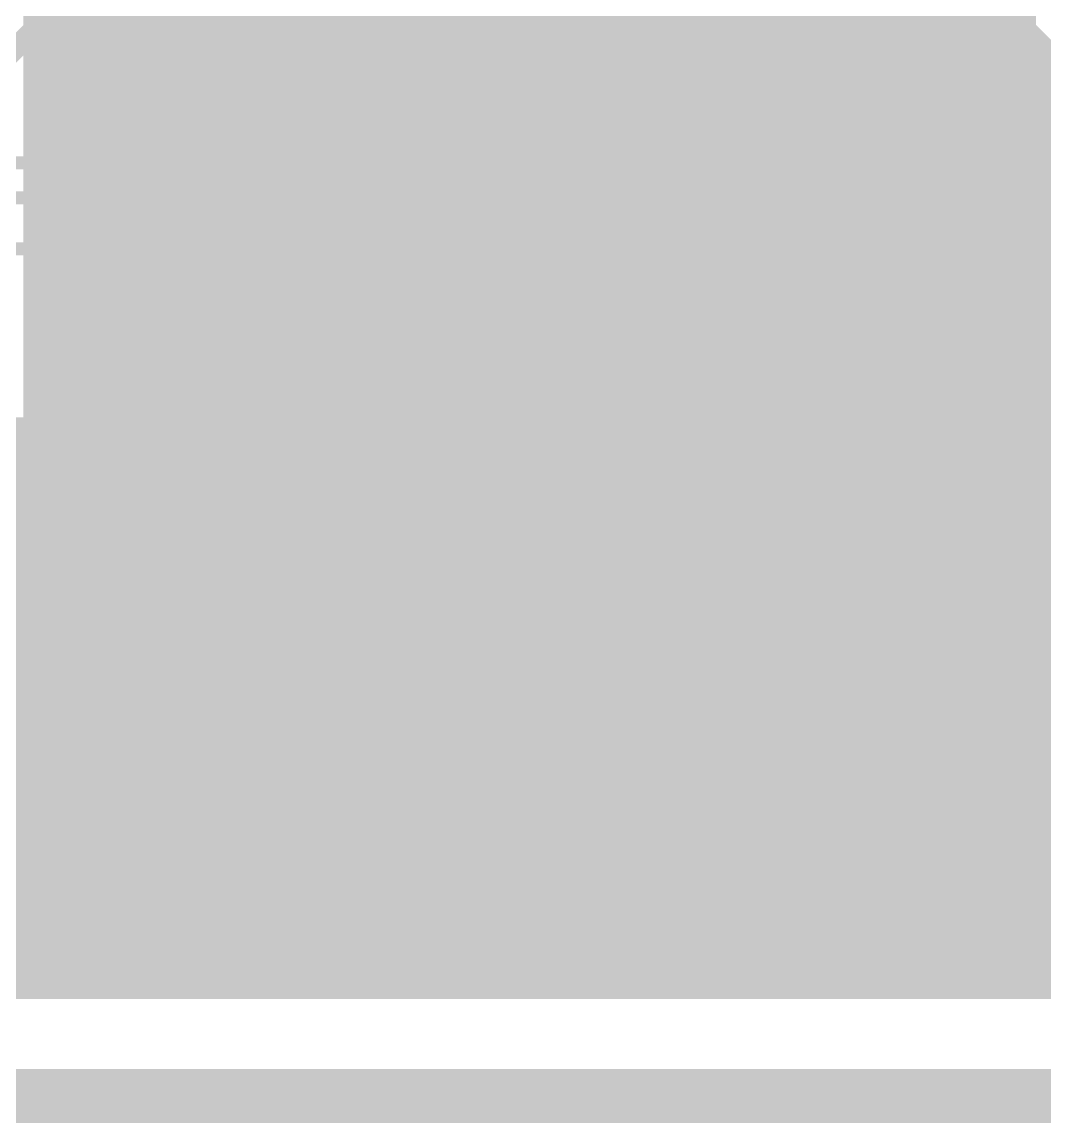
# Model space of a CAD drawing. Extents: x -5 to 112, y -62 to 71.
# Drawn here: x 20.68 to 32.74, y -5.4 to 7.58 of the extents above; entities that cross this region are included whole.
import ezdxf

# ---------------------------------------------------------------- set-up
doc = ezdxf.new("R2010")
doc.units = 0
doc.header["$MEASUREMENT"] = 0
doc.layers.get('0').update_dxf_attribs({"linetype": 'CONTINUOUS'})
for name, color, linetype in [('25-336-0_BOT', 7, 'CONTINUOUS'), ('25-336-0_DRD', 7, 'CONTINUOUS'), ('25-336-0_DRL', 2, 'CONTINUOUS'), ('25-336-0_IN1', 4, 'CONTINUOUS'), ('25-336-0_IN2', 3, 'CONTINUOUS'), ('25-336-0_SMB', 5, 'CONTINUOUS'), ('25-336-0_SMT', 10, 'CONTINUOUS'), ('25-336-0_SST', 9, 'CONTINUOUS'), ('25-336-0_TOP', 12, 'CONTINUOUS'), ('THRUHOLE_TAP', 8, 'CONTINUOUS')]:
    doc.layers.add(name, color=color, linetype=linetype)

# ---------------------------------------------------------------- blocks, each defined once
blk = doc.blocks.new('ROUND_14')
at = {"const_width": 1.016}
blk.add_lwpolyline([(-0.508, 0, 1), (0.508, 0, 1)], format="xyb", close=True, dxfattribs=at)
blk = doc.blocks.new('ROUND_75')
at = {"const_width": 0.54991}
blk.add_lwpolyline([(-0.274954, 0, 1), (0.274954, 0, 1)], format="xyb", close=True, dxfattribs=at)

msp = doc.modelspace()

# ---------------------------------------------------------------- linework, layer by layer
at = {"layer": '25-336-0_BOT', "const_width": 0.254}
for points in [[(50.419, 21.209), (41.656, 21.209), (41.656, 8.89), (40.005, 7.239), (20.828, 7.239), (20.828, -3.81)], [(50.419, 7.1628), (20.828, 7.1628)], [(21.0566, 7.239), (21.0566, -3.81)], [(21.2852, 7.239), (21.2852, -3.81)], [(21.5138, 7.239), (21.5138, -3.81)], [(21.7424, 7.239), (21.7424, -3.81)], [(21.971, 7.239), (21.971, -3.81)], [(22.1996, 7.239), (22.1996, -3.81)], [(22.4282, 7.239), (22.4282, -3.81)], [(22.6568, 7.239), (22.6568, -3.81)], [(22.8854, 7.239), (22.8854, 6.22808)], [(23.114, 7.239), (23.114, 6.59892)], [(23.3426, 7.239), (23.3426, 6.8072)], [(23.5712, 7.239), (23.5712, 6.93928)], [(23.7998, 7.239), (23.7998, 7.02056)], [(24.0284, 7.239), (24.0284, 7.05612)], [(24.257, 7.239), (24.257, 7.05358)], [(24.4856, 7.239), (24.4856, 7.01294)], [(24.7142, 7.239), (24.7142, 6.92658)], [(24.9428, 7.239), (24.9428, 6.78688)], [(25.1714, 7.239), (25.1714, 6.56844)], [(25.4, 7.239), (25.4, 6.16204)], [(25.6286, 7.239), (25.6286, -3.81)], [(25.8572, 7.239), (25.8572, -3.81)], [(26.0858, 7.239), (26.0858, -3.81)], [(26.3144, 7.239), (26.3144, -3.81)], [(26.543, 7.239), (26.543, -3.81)], [(26.7716, 7.239), (26.7716, -3.81)], [(27.0002, 7.239), (27.0002, -3.81)], [(27.2288, 7.239), (27.2288, -3.81)], [(27.4574, 7.239), (27.4574, -3.81)], [(27.686, 7.239), (27.686, -3.81)], [(27.9146, 7.239), (27.9146, 6.08076)], [(28.1432, 7.239), (28.1432, 6.53542)], [(28.3718, 7.239), (28.3718, 6.7691)], [(28.6004, 7.239), (28.6004, 6.91388)], [(28.829, 7.239), (28.829, 7.00532)], [(29.0576, 7.239), (29.0576, 7.05104)], [(29.2862, 7.239), (29.2862, 7.05866)], [(29.5148, 7.239), (29.5148, 7.02564)], [(29.7434, 7.239), (29.7434, 6.94944)], [(29.972, 7.239), (29.972, 6.82498)], [(30.2006, 7.239), (30.2006, 6.62686)], [(30.4292, 7.239), (30.4292, 6.2865)], [(30.6578, 7.239), (30.6578, -3.81)], [(30.8864, 7.239), (30.8864, -3.81)], [(31.115, 7.239), (31.115, -3.81)], [(31.3436, 7.239), (31.3436, -3.81)], [(31.5722, 7.239), (31.5722, -3.81)], [(31.8008, 7.239), (31.8008, -3.81)], [(32.0294, 7.239), (32.0294, -3.81)], [(32.258, 7.239), (32.258, -3.81)], [(32.4866, 7.239), (32.4866, -3.81)], [(32.7152, 7.239), (32.7152, -3.81)], [(23.5585, 6.9342), (20.828, 6.9342)], [(28.6385, 6.9342), (24.7015, 6.9342)], [(50.419, 6.9342), (29.7815, 6.9342)], [(23.21814, 6.7056), (20.828, 6.7056)], [(28.29814, 6.7056), (25.04186, 6.7056)], [(50.419, 6.7056), (30.12186, 6.7056)], [(23.02002, 6.477), (20.828, 6.477)], [(28.10002, 6.477), (25.23998, 6.477)], [(50.419, 6.477), (30.31998, 6.477)], [(22.89302, 6.2484), (20.828, 6.2484)], [(27.97302, 6.2484), (25.36444, 6.2484)], [(50.419, 6.2484), (30.44444, 6.2484)], [(22.81936, 6.0198), (20.828, 6.0198)], [(27.89936, 6.0198), (25.44064, 6.0198)], [(50.419, 6.0198), (30.52064, 6.0198)], [(22.78634, 5.7912), (20.828, 5.7912)], [(27.86634, 5.7912), (25.47366, 5.7912)], [(50.419, 5.7912), (30.55366, 5.7912)], [(22.79142, 5.5626), (20.828, 5.5626)], [(27.87142, 5.5626), (25.46604, 5.5626)], [(50.419, 5.5626), (30.54604, 5.5626)], [(22.83968, 5.334), (20.828, 5.334)], [(27.91968, 5.334), (25.42032, 5.334)], [(27.9146, 5.34924), (27.9146, -3.81)], [(50.419, 5.334), (30.50032, 5.334)], [(22.8854, 5.20192), (22.8854, -3.81)], [(25.4, 5.26796), (25.4, -3.81)], [(22.92858, 5.1054), (20.828, 5.1054)], [(28.00858, 5.1054), (25.32888, 5.1054)], [(50.419, 5.1054), (30.40888, 5.1054)], [(30.4292, 5.1435), (30.4292, -3.81)], [(23.0759, 4.8768), (20.828, 4.8768)], [(23.114, 4.83108), (23.114, -3.81)], [(25.1714, 4.86156), (25.1714, -3.81)], [(28.1559, 4.8768), (25.1841, 4.8768)], [(28.1432, 4.89458), (28.1432, -3.81)], [(50.419, 4.8768), (30.2641, 4.8768)], [(30.2006, 4.80314), (30.2006, -3.81)], [(23.30958, 4.6482), (20.828, 4.6482)], [(23.3426, 4.6228), (23.3426, -3.81)], [(24.9428, 4.64058), (24.9428, -3.81)], [(28.38958, 4.6482), (24.95042, 4.6482)], [(28.3718, 4.6609), (28.3718, -3.81)], [(29.972, 4.60502), (29.972, -3.81)], [(38.6842, 4.6482), (30.03042, 4.6482)], [(23.76424, 4.4196), (20.828, 4.4196)], [(23.5712, 4.49072), (23.5712, -3.81)], [(24.4856, 4.41706), (24.4856, -3.81)], [(28.84424, 4.4196), (24.49576, 4.4196)], [(24.7142, 4.50088), (24.7142, -3.81)], [(28.6004, 4.51358), (28.6004, -3.81)], [(28.829, 4.42468), (28.829, -3.81)], [(38.08222, 4.4196), (29.57576, 4.4196)], [(29.7434, 4.47802), (29.7434, -3.81)], [(23.7998, 4.40944), (23.7998, -3.81)], [(24.0284, 4.37134), (24.0284, -3.81)], [(24.257, 4.37388), (24.257, -3.81)], [(29.0576, 4.37642), (29.0576, -3.81)], [(29.2862, 4.37134), (29.2862, -3.81)], [(29.5148, 4.40436), (29.5148, -3.81)], [(37.71138, 4.191), (20.828, 4.191)], [(37.43706, 3.9624), (20.828, 3.9624)], [(37.21862, 3.7338), (20.828, 3.7338)], [(37.0459, 3.5052), (20.828, 3.5052)], [(36.90366, 3.2766), (20.828, 3.2766)], [(36.78936, 3.048), (20.828, 3.048)], [(36.70046, 2.8194), (20.828, 2.8194)], [(36.63442, 2.5908), (20.828, 2.5908)], [(36.58616, 2.3622), (20.828, 2.3622)], [(36.55822, 2.1336), (20.828, 2.1336)], [(36.5506, 1.905), (20.828, 1.905)], [(36.55822, 1.6764), (20.828, 1.6764)], [(36.58616, 1.4478), (20.828, 1.4478)], [(36.63442, 1.2192), (20.828, 1.2192)], [(36.70046, 0.9906), (20.828, 0.9906)], [(36.78936, 0.762), (20.828, 0.762)], [(36.90366, 0.5334), (20.828, 0.5334)], [(37.0459, 0.3048), (20.828, 0.3048)], [(37.21862, 0.0762), (20.828, 0.0762)], [(37.43706, -0.1524), (20.828, -0.1524)], [(37.71138, -0.381), (20.828, -0.381)], [(38.08222, -0.6096), (20.828, -0.6096)], [(38.6842, -0.8382), (20.828, -0.8382)], [(46.5201, -1.0668), (20.828, -1.0668)], [(50.419, -1.2954), (20.828, -1.2954)], [(50.419, -1.524), (20.828, -1.524)], [(50.419, -1.7526), (20.828, -1.7526)], [(50.419, -1.9812), (20.828, -1.9812)], [(50.419, -2.2098), (20.828, -2.2098)], [(50.419, -2.4384), (20.828, -2.4384)], [(50.419, -2.667), (20.828, -2.667)], [(50.419, -2.8956), (20.828, -2.8956)], [(50.419, -3.1242), (20.828, -3.1242)], [(50.419, -3.3528), (20.828, -3.3528)], [(50.419, -3.5814), (20.828, -3.5814)], [(50.419, -3.81), (20.828, -3.81)]]:
    msp.add_lwpolyline(points, dxfattribs=at)
for points in [[(24.13, 7.0612, 0.4142136), (22.7838, 5.715)], [(25.4762, 5.715, 0.4142136), (24.13, 7.0612)], [(29.21, 7.0612, 0.4142136), (27.8638, 5.715)], [(30.5562, 5.715, 0.4142136), (29.21, 7.0612)], [(22.7838, 5.715, 0.4142136), (24.13, 4.3688)], [(24.13, 4.3688, 0.4142136), (25.4762, 5.715)], [(27.8638, 5.715, 0.4142136), (29.21, 4.3688)], [(29.21, 4.3688, 0.4142136), (30.5562, 5.715)]]:
    msp.add_lwpolyline(points, format="xyb", dxfattribs=at)
at = {"layer": '25-336-0_DRD'}
for points, const_width in [([(-5.08, 7.62), (-5.08, 71.12), (111.76, 71.12), (111.76, -5.08), (-5.08, -5.08), (-5.08, 7.62)], 0.635), ([(22.86, 9.525), (20.32, 6.985)], 0.254), ([(22.86, 6.985), (20.32, 9.525)], 0.254), ([(24.13, 9.525), (21.59, 6.985)], 0.254), ([(24.13, 6.985), (21.59, 9.525)], 0.254), ([(25.4, 9.525), (22.86, 6.985)], 0.254), ([(25.4, 6.985), (22.86, 9.525)], 0.254), ([(26.67, 9.525), (24.13, 6.985)], 0.254), ([(26.67, 6.985), (24.13, 9.525)], 0.254), ([(27.94, 9.525), (25.4, 6.985)], 0.254), ([(27.94, 6.985), (25.4, 9.525)], 0.254), ([(29.21, 9.525), (26.67, 6.985)], 0.254), ([(29.21, 6.985), (26.67, 9.525)], 0.254), ([(30.48, 9.525), (27.94, 6.985)], 0.254), ([(30.48, 6.985), (27.94, 9.525)], 0.254), ([(31.75, 9.525), (29.21, 6.985)], 0.254), ([(31.75, 6.985), (29.21, 9.525)], 0.254), ([(33.02, 9.525), (30.48, 6.985)], 0.254), ([(33.02, 6.985), (30.48, 9.525)], 0.254), ([(23.495, 6.35), (23.495, 5.08)], 0.254), ([(24.765, 6.35), (23.495, 6.35)], 0.254), ([(24.13, 6.35), (24.13, 5.08)], 0.254), ([(24.765, 5.08), (24.765, 6.35)], 0.254), ([(26.035, 6.35), (26.035, 5.08)], 0.254), ([(27.305, 6.35), (26.035, 6.35)], 0.254), ([(26.67, 6.35), (26.67, 5.08)], 0.254), ([(27.305, 5.08), (27.305, 6.35)], 0.254), ([(28.575, 6.35), (28.575, 5.08)], 0.254), ([(29.845, 6.35), (28.575, 6.35)], 0.254), ([(29.21, 6.35), (29.21, 5.08)], 0.254), ([(29.845, 5.08), (29.845, 6.35)], 0.254), ([(24.765, 5.715), (23.495, 5.715)], 0.254), ([(27.305, 5.715), (26.035, 5.715)], 0.254), ([(29.845, 5.715), (28.575, 5.715)], 0.254), ([(23.495, 5.08), (24.765, 5.08)], 0.254), ([(26.035, 5.08), (27.305, 5.08)], 0.254), ([(28.575, 5.08), (29.845, 5.08)], 0.254)]:
    msp.add_lwpolyline(points, dxfattribs=dict(at, const_width=const_width))
at = {"layer": '25-336-0_DRL', "const_width": 0.635}
msp.add_lwpolyline([(-5.08, 7.62), (-5.08, 71.12), (111.76, 71.12), (111.76, -5.08), (-5.08, -5.08), (-5.08, 7.62)], dxfattribs=at)
at = {"layer": '25-336-0_IN1', "const_width": 0.254}
for points in [[(20.828, 10.414), (20.828, 3.556)], [(32.512, 10.414), (32.512, 3.175), (20.828, 3.175)], [(21.0566, 10.414), (21.0566, 3.175)], [(21.2852, 10.414), (21.2852, 3.175)], [(21.5138, 10.414), (21.5138, 3.175)], [(21.7424, 10.414), (21.7424, 3.175)], [(21.971, 10.414), (21.971, 3.175)], [(22.1996, 10.414), (22.1996, 3.175)], [(22.4282, 10.414), (22.4282, 3.175)], [(22.6568, 10.414), (22.6568, 3.175)], [(22.8854, 10.414), (22.8854, 3.175)], [(23.114, 10.414), (23.114, 3.175)], [(23.3426, 10.414), (23.3426, 3.175)], [(23.5712, 10.414), (23.5712, 3.175)], [(23.7998, 10.414), (23.7998, 3.175)], [(24.0284, 10.414), (24.0284, 3.175)], [(24.257, 10.414), (24.257, 3.175)], [(24.4856, 10.414), (24.4856, 3.175)], [(24.7142, 10.414), (24.7142, 3.175)], [(24.9428, 10.414), (24.9428, 3.175)], [(25.1714, 10.414), (25.1714, 3.175)], [(25.4, 10.414), (25.4, 6.16204)], [(25.6286, 10.414), (25.6286, 6.56844)], [(25.8572, 10.414), (25.8572, 6.78688)], [(26.0858, 10.414), (26.0858, 6.92658)], [(26.3144, 10.414), (26.3144, 7.01294)], [(26.543, 10.414), (26.543, 7.05358)], [(26.7716, 10.414), (26.7716, 7.05612)], [(27.0002, 10.414), (27.0002, 7.02056)], [(27.2288, 10.414), (27.2288, 6.93928)], [(27.4574, 10.414), (27.4574, 6.8072)], [(27.686, 10.414), (27.686, 6.59892)], [(27.9146, 10.414), (27.9146, 6.22808)], [(28.1432, 10.414), (28.1432, 3.175)], [(28.3718, 10.414), (28.3718, 3.175)], [(28.6004, 10.414), (28.6004, 3.175)], [(28.829, 10.414), (28.829, 3.175)], [(29.0576, 10.414), (29.0576, 3.175)], [(29.2862, 10.414), (29.2862, 3.175)], [(29.5148, 10.414), (29.5148, 3.175)], [(29.7434, 10.414), (29.7434, 3.175)], [(29.972, 10.414), (29.972, 3.175)], [(30.2006, 10.414), (30.2006, 3.175)], [(30.4292, 10.414), (30.4292, 3.175)], [(30.6578, 10.414), (30.6578, 3.175)], [(30.8864, 10.414), (30.8864, 3.175)], [(31.115, 10.414), (31.115, 3.175)], [(31.3436, 10.414), (31.3436, 3.175)], [(31.5722, 10.414), (31.5722, 3.175)], [(31.8008, 10.414), (31.8008, 3.175)], [(32.0294, 10.414), (32.0294, 3.175)], [(32.258, 10.414), (32.258, 3.175)], [(32.4866, 10.414), (32.4866, 3.175)], [(32.512, 7.5184), (20.828, 7.5184)], [(32.512, 7.2898), (20.828, 7.2898)], [(32.512, 7.0612), (20.828, 7.0612)], [(25.91816, 6.8326), (20.828, 6.8326)], [(32.512, 6.8326), (27.4193, 6.8326)], [(25.65908, 6.604), (20.828, 6.604)], [(32.512, 6.604), (27.68092, 6.604)], [(25.49652, 6.3754), (20.828, 6.3754)], [(32.512, 6.3754), (27.84348, 6.3754)], [(25.39492, 6.1468), (20.828, 6.1468)], [(32.512, 6.1468), (27.94508, 6.1468)], [(25.33904, 5.9182), (20.828, 5.9182)], [(32.512, 5.9182), (28.00096, 5.9182)], [(25.3238, 5.6896), (20.828, 5.6896)], [(32.512, 5.6896), (28.0162, 5.6896)], [(25.34666, 5.461), (20.828, 5.461)], [(32.512, 5.461), (27.9908, 5.461)], [(25.4127, 5.2324), (20.828, 5.2324)], [(25.4, 5.26796), (25.4, 3.175)], [(27.9146, 5.20192), (27.9146, 3.175)], [(32.512, 5.2324), (27.9273, 5.2324)], [(25.527, 5.0038), (20.828, 5.0038)], [(32.512, 5.0038), (27.813, 5.0038)], [(25.6286, 4.86156), (25.6286, 3.175)], [(27.686, 4.83108), (27.686, 3.175)], [(25.7048, 4.7752), (20.828, 4.7752)], [(32.512, 4.7752), (27.63266, 4.7752)], [(26.00198, 4.5466), (20.828, 4.5466)], [(25.8572, 4.64058), (25.8572, 3.175)], [(32.512, 4.5466), (27.33802, 4.5466)], [(27.4574, 4.6228), (27.4574, 3.175)], [(26.0858, 4.50088), (26.0858, 3.175)], [(26.3144, 4.41706), (26.3144, 3.175)], [(27.2288, 4.49072), (27.2288, 3.175)], [(32.512, 4.318), (20.828, 4.318)], [(26.543, 4.37388), (26.543, 3.175)], [(26.7716, 4.37134), (26.7716, 3.175)], [(27.0002, 4.40944), (27.0002, 3.175)], [(32.512, 4.0894), (20.828, 4.0894)], [(32.512, 3.8608), (20.828, 3.8608)], [(32.512, 3.6322), (20.828, 3.6322)], [(20.828, 3.556), (20.828, 3.175)], [(32.512, 3.4036), (20.828, 3.4036)], [(36.70046, 2.8194), (32.79902, 2.8194)], [(32.8422, 2.8575), (32.8422, -3.81)], [(20.7264, 2.72796), (20.7264, -3.81)], [(32.512, 2.7178), (20.828, 2.7178)], [(20.955, 2.7178), (20.955, -3.81)], [(21.1836, 2.7178), (21.1836, -3.81)], [(21.4122, 2.7178), (21.4122, -3.81)], [(21.6408, 2.7178), (21.6408, -3.81)], [(21.8694, 2.7178), (21.8694, -3.81)], [(22.098, 2.7178), (22.098, -3.81)], [(22.3266, 2.7178), (22.3266, -3.81)], [(22.5552, 2.7178), (22.5552, -3.81)], [(22.7838, 2.7178), (22.7838, -3.81)], [(23.0124, 2.7178), (23.0124, -3.81)], [(23.241, 2.7178), (23.241, -3.81)], [(23.4696, 2.7178), (23.4696, -3.81)], [(23.6982, 2.7178), (23.6982, -3.81)], [(23.9268, 2.7178), (23.9268, -3.81)], [(24.1554, 2.7178), (24.1554, -3.81)], [(24.384, 2.7178), (24.384, -3.81)], [(24.6126, 2.7178), (24.6126, -3.81)], [(24.8412, 2.7178), (24.8412, -3.81)], [(25.0698, 2.7178), (25.0698, -3.81)], [(25.2984, 2.7178), (25.2984, -3.81)], [(25.527, 2.7178), (25.527, -3.81)], [(25.7556, 2.7178), (25.7556, -3.81)], [(25.9842, 2.7178), (25.9842, -3.81)], [(26.2128, 2.7178), (26.2128, -3.81)], [(26.4414, 2.7178), (26.4414, -3.81)], [(26.67, 2.7178), (26.67, -3.81)], [(26.8986, 2.7178), (26.8986, -3.81)], [(27.1272, 2.7178), (27.1272, -3.81)], [(27.3558, 2.7178), (27.3558, -3.81)], [(27.5844, 2.7178), (27.5844, -3.81)], [(27.813, 2.7178), (27.813, -3.81)], [(28.0416, 2.7178), (28.0416, -3.81)], [(28.2702, 2.7178), (28.2702, -3.81)], [(28.4988, 2.7178), (28.4988, -3.81)], [(28.7274, 2.7178), (28.7274, -3.81)], [(28.956, 2.7178), (28.956, -3.81)], [(29.1846, 2.7178), (29.1846, -3.81)], [(29.4132, 2.7178), (29.4132, -3.81)], [(29.6418, 2.7178), (29.6418, -3.81)], [(29.8704, 2.7178), (29.8704, -3.81)], [(30.099, 2.7178), (30.099, -3.81)], [(30.3276, 2.7178), (30.3276, -3.81)], [(30.5562, 2.7178), (30.5562, -3.81)], [(30.7848, 2.7178), (30.7848, -3.81)], [(31.0134, 2.7178), (31.0134, -3.81)], [(31.242, 2.7178), (31.242, -3.81)], [(31.4706, 2.7178), (31.4706, -3.81)], [(31.6992, 2.7178), (31.6992, -3.81)], [(31.9278, 2.7178), (31.9278, -3.81)], [(32.1564, 2.7178), (32.1564, -3.81)], [(32.385, 2.7178), (32.385, -3.81)], [(32.6136, 2.72796), (32.6136, -3.81)], [(36.63442, 2.5908), (16.71066, 2.5908)], [(36.58616, 2.3622), (16.75892, 2.3622)], [(36.55822, 2.1336), (16.78686, 2.1336)], [(36.5506, 1.905), (16.79702, 1.905)], [(36.55822, 1.6764), (16.78686, 1.6764)], [(36.58616, 1.4478), (16.75892, 1.4478)], [(36.63442, 1.2192), (16.71066, 1.2192)], [(36.70046, 0.9906), (16.64462, 0.9906)], [(36.78936, 0.762), (16.55572, 0.762)], [(36.90366, 0.5334), (16.44142, 0.5334)], [(37.0459, 0.3048), (16.29918, 0.3048)], [(37.21862, 0.0762), (16.12646, 0.0762)], [(37.43706, -0.1524), (15.90802, -0.1524)], [(37.71138, -0.381), (15.6337, -0.381)], [(38.08222, -0.6096), (15.26286, -0.6096)], [(38.6842, -0.8382), (14.66088, -0.8382)], [(46.5201, -1.0668), (10.668, -1.0668)], [(56.44642, -1.2954), (10.668, -1.2954)], [(56.14416, -1.524), (10.668, -1.524)], [(55.9562, -1.7526), (10.668, -1.7526)], [(55.83428, -1.9812), (10.668, -1.9812)], [(55.75808, -2.2098), (10.668, -2.2098)], [(55.72252, -2.4384), (10.668, -2.4384)], [(55.72506, -2.667), (10.668, -2.667)], [(55.7657, -2.8956), (10.668, -2.8956)], [(55.84444, -3.1242), (10.668, -3.1242)], [(55.97398, -3.3528), (10.668, -3.3528)], [(56.16956, -3.5814), (10.668, -3.5814)], [(56.49214, -3.81), (10.668, -3.81)]]:
    msp.add_lwpolyline(points, dxfattribs=at)
for points in [[(26.67, 7.0612, 0.4142136), (25.3238, 5.715)], [(28.0162, 5.715, 0.4142136), (26.67, 7.0612)], [(25.3238, 5.715, 0.4142136), (26.67, 4.3688)], [(26.67, 4.3688, 0.4142136), (28.0162, 5.715)], [(20.3708, 3.175, 0.4142136), (20.828, 2.7178)], [(32.512, 2.7178, 0.4142136), (32.9692, 3.175)]]:
    msp.add_lwpolyline(points, format="xyb", dxfattribs=at)
at = {"layer": '25-336-0_IN2', "const_width": 0.254}
for points in [[(20.828, 10.541), (20.828, 3.556)], [(32.512, 10.541), (32.512, 3.175), (20.828, 3.175)], [(21.0566, 10.541), (21.0566, 3.175)], [(21.2852, 10.541), (21.2852, 3.175)], [(21.5138, 10.541), (21.5138, 3.175)], [(21.7424, 10.541), (21.7424, 3.175)], [(21.971, 10.541), (21.971, 3.175)], [(22.1996, 10.541), (22.1996, 3.175)], [(22.4282, 10.541), (22.4282, 3.175)], [(22.6568, 10.541), (22.6568, 3.175)], [(22.8854, 10.541), (22.8854, 3.175)], [(23.114, 10.541), (23.114, 3.175)], [(23.3426, 10.541), (23.3426, 3.175)], [(23.5712, 10.541), (23.5712, 3.175)], [(23.7998, 10.541), (23.7998, 3.175)], [(24.0284, 10.541), (24.0284, 3.175)], [(24.257, 10.541), (24.257, 3.175)], [(24.4856, 10.541), (24.4856, 3.175)], [(24.7142, 10.541), (24.7142, 3.175)], [(24.9428, 10.541), (24.9428, 3.175)], [(25.1714, 10.541), (25.1714, 3.175)], [(25.4, 10.541), (25.4, 6.16204)], [(25.6286, 10.541), (25.6286, 6.56844)], [(25.8572, 10.541), (25.8572, 6.78688)], [(26.0858, 10.541), (26.0858, 6.92658)], [(26.3144, 10.541), (26.3144, 7.01294)], [(26.543, 10.541), (26.543, 7.05358)], [(26.7716, 10.541), (26.7716, 7.05612)], [(27.0002, 10.541), (27.0002, 7.02056)], [(27.2288, 10.541), (27.2288, 6.93928)], [(27.4574, 10.541), (27.4574, 6.8072)], [(27.686, 10.541), (27.686, 6.59892)], [(27.9146, 10.541), (27.9146, 6.22808)], [(28.1432, 10.541), (28.1432, 3.175)], [(28.3718, 10.541), (28.3718, 3.175)], [(28.6004, 10.541), (28.6004, 3.175)], [(28.829, 10.541), (28.829, 3.175)], [(29.0576, 10.541), (29.0576, 3.175)], [(29.2862, 10.541), (29.2862, 3.175)], [(29.5148, 10.541), (29.5148, 3.175)], [(29.7434, 10.541), (29.7434, 3.175)], [(29.972, 10.541), (29.972, 3.175)], [(30.2006, 10.541), (30.2006, 3.175)], [(30.4292, 10.541), (30.4292, 3.175)], [(30.6578, 10.541), (30.6578, 3.175)], [(30.8864, 10.541), (30.8864, 3.175)], [(31.115, 10.541), (31.115, 3.175)], [(31.3436, 10.541), (31.3436, 3.175)], [(31.5722, 10.541), (31.5722, 3.175)], [(31.8008, 10.541), (31.8008, 3.175)], [(32.0294, 10.541), (32.0294, 3.175)], [(32.258, 10.541), (32.258, 3.175)], [(32.4866, 10.541), (32.4866, 3.175)], [(32.512, 7.5184), (20.828, 7.5184)], [(32.512, 7.2898), (20.828, 7.2898)], [(32.512, 7.0612), (20.828, 7.0612)], [(25.91816, 6.8326), (20.828, 6.8326)], [(32.512, 6.8326), (27.4193, 6.8326)], [(25.65908, 6.604), (20.828, 6.604)], [(32.512, 6.604), (27.68092, 6.604)], [(25.49652, 6.3754), (20.828, 6.3754)], [(32.512, 6.3754), (27.84348, 6.3754)], [(25.39492, 6.1468), (20.828, 6.1468)], [(32.512, 6.1468), (27.94508, 6.1468)], [(25.33904, 5.9182), (20.828, 5.9182)], [(32.512, 5.9182), (28.00096, 5.9182)], [(25.3238, 5.6896), (20.828, 5.6896)], [(32.512, 5.6896), (28.0162, 5.6896)], [(25.34666, 5.461), (20.828, 5.461)], [(32.512, 5.461), (27.9908, 5.461)], [(25.4127, 5.2324), (20.828, 5.2324)], [(25.4, 5.26796), (25.4, 3.175)], [(27.9146, 5.20192), (27.9146, 3.175)], [(32.512, 5.2324), (27.9273, 5.2324)], [(25.527, 5.0038), (20.828, 5.0038)], [(32.512, 5.0038), (27.813, 5.0038)], [(25.6286, 4.86156), (25.6286, 3.175)], [(27.686, 4.83108), (27.686, 3.175)], [(25.7048, 4.7752), (20.828, 4.7752)], [(32.512, 4.7752), (27.63266, 4.7752)], [(26.00198, 4.5466), (20.828, 4.5466)], [(25.8572, 4.64058), (25.8572, 3.175)], [(32.512, 4.5466), (27.33802, 4.5466)], [(27.4574, 4.6228), (27.4574, 3.175)], [(26.0858, 4.50088), (26.0858, 3.175)], [(26.3144, 4.41706), (26.3144, 3.175)], [(27.2288, 4.49072), (27.2288, 3.175)], [(32.512, 4.318), (20.828, 4.318)], [(26.543, 4.37388), (26.543, 3.175)], [(26.7716, 4.37134), (26.7716, 3.175)], [(27.0002, 4.40944), (27.0002, 3.175)], [(32.512, 4.0894), (20.828, 4.0894)], [(32.512, 3.8608), (20.828, 3.8608)], [(32.512, 3.6322), (20.828, 3.6322)], [(20.828, 3.556), (20.828, 3.175)], [(32.512, 3.4036), (20.828, 3.4036)], [(36.70046, 2.8194), (32.79902, 2.8194)], [(32.8422, 2.8575), (32.8422, -3.81)], [(20.7264, 2.72796), (20.7264, -3.81)], [(32.512, 2.7178), (20.828, 2.7178)], [(20.955, 2.7178), (20.955, -3.81)], [(21.1836, 2.7178), (21.1836, -3.81)], [(21.4122, 2.7178), (21.4122, -3.81)], [(21.6408, 2.7178), (21.6408, -3.81)], [(21.8694, 2.7178), (21.8694, -3.81)], [(22.098, 2.7178), (22.098, -3.81)], [(22.3266, 2.7178), (22.3266, -3.81)], [(22.5552, 2.7178), (22.5552, -3.81)], [(22.7838, 2.7178), (22.7838, -3.81)], [(23.0124, 2.7178), (23.0124, -3.81)], [(23.241, 2.7178), (23.241, -3.81)], [(23.4696, 2.7178), (23.4696, -3.81)], [(23.6982, 2.7178), (23.6982, -3.81)], [(23.9268, 2.7178), (23.9268, -3.81)], [(24.1554, 2.7178), (24.1554, -3.81)], [(24.384, 2.7178), (24.384, -3.81)], [(24.6126, 2.7178), (24.6126, -3.81)], [(24.8412, 2.7178), (24.8412, -3.81)], [(25.0698, 2.7178), (25.0698, -3.81)], [(25.2984, 2.7178), (25.2984, -3.81)], [(25.527, 2.7178), (25.527, -3.81)], [(25.7556, 2.7178), (25.7556, -3.81)], [(25.9842, 2.7178), (25.9842, -3.81)], [(26.2128, 2.7178), (26.2128, -3.81)], [(26.4414, 2.7178), (26.4414, -3.81)], [(26.67, 2.7178), (26.67, -3.81)], [(26.8986, 2.7178), (26.8986, -3.81)], [(27.1272, 2.7178), (27.1272, -3.81)], [(27.3558, 2.7178), (27.3558, -3.81)], [(27.5844, 2.7178), (27.5844, -3.81)], [(27.813, 2.7178), (27.813, -3.81)], [(28.0416, 2.7178), (28.0416, -3.81)], [(28.2702, 2.7178), (28.2702, -3.81)], [(28.4988, 2.7178), (28.4988, -3.81)], [(28.7274, 2.7178), (28.7274, -3.81)], [(28.956, 2.7178), (28.956, -3.81)], [(29.1846, 2.7178), (29.1846, -3.81)], [(29.4132, 2.7178), (29.4132, -3.81)], [(29.6418, 2.7178), (29.6418, -3.81)], [(29.8704, 2.7178), (29.8704, -3.81)], [(30.099, 2.7178), (30.099, -3.81)], [(30.3276, 2.7178), (30.3276, -3.81)], [(30.5562, 2.7178), (30.5562, -3.81)], [(30.7848, 2.7178), (30.7848, -3.81)], [(31.0134, 2.7178), (31.0134, -3.81)], [(31.242, 2.7178), (31.242, -3.81)], [(31.4706, 2.7178), (31.4706, -3.81)], [(31.6992, 2.7178), (31.6992, -3.81)], [(31.9278, 2.7178), (31.9278, -3.81)], [(32.1564, 2.7178), (32.1564, -3.81)], [(32.385, 2.7178), (32.385, -3.81)], [(32.6136, 2.72796), (32.6136, -3.81)], [(36.63442, 2.5908), (16.71066, 2.5908)], [(36.58616, 2.3622), (16.75892, 2.3622)], [(36.55822, 2.1336), (16.78686, 2.1336)], [(36.5506, 1.905), (16.79702, 1.905)], [(36.55822, 1.6764), (16.78686, 1.6764)], [(36.58616, 1.4478), (16.75892, 1.4478)], [(36.63442, 1.2192), (16.71066, 1.2192)], [(36.70046, 0.9906), (16.64462, 0.9906)], [(36.78936, 0.762), (16.55572, 0.762)], [(36.90366, 0.5334), (16.44142, 0.5334)], [(37.0459, 0.3048), (16.29918, 0.3048)], [(37.21862, 0.0762), (16.12646, 0.0762)], [(37.43706, -0.1524), (15.90802, -0.1524)], [(37.71138, -0.381), (15.6337, -0.381)], [(38.08222, -0.6096), (15.26286, -0.6096)], [(38.6842, -0.8382), (14.66088, -0.8382)], [(46.5201, -1.0668), (10.668, -1.0668)], [(56.44642, -1.2954), (10.668, -1.2954)], [(56.14416, -1.524), (10.668, -1.524)], [(55.9562, -1.7526), (10.668, -1.7526)], [(55.83428, -1.9812), (10.668, -1.9812)], [(55.75808, -2.2098), (10.668, -2.2098)], [(55.72252, -2.4384), (10.668, -2.4384)], [(55.72506, -2.667), (10.668, -2.667)], [(55.7657, -2.8956), (10.668, -2.8956)], [(55.84444, -3.1242), (10.668, -3.1242)], [(55.97398, -3.3528), (10.668, -3.3528)], [(56.16956, -3.5814), (10.668, -3.5814)], [(56.49214, -3.81), (10.668, -3.81)]]:
    msp.add_lwpolyline(points, dxfattribs=at)
for points in [[(26.67, 7.0612, 0.4142136), (25.3238, 5.715)], [(28.0162, 5.715, 0.4142136), (26.67, 7.0612)], [(25.3238, 5.715, 0.4142136), (26.67, 4.3688)], [(26.67, 4.3688, 0.4142136), (28.0162, 5.715)], [(20.3708, 3.175, 0.4142136), (20.828, 2.7178)], [(32.512, 2.7178, 0.4142136), (32.9692, 3.175)]]:
    msp.add_lwpolyline(points, format="xyb", dxfattribs=at)
at = {"layer": '25-336-0_SMB', "const_width": 0.254}
for points in [[(49.911, 20.574), (42.164, 20.574), (42.164, 8.89), (40.132, 6.858), (31.115, 6.858), (31.115, 4.191), (27.559, 4.191)], [(27.559, 6.985), (25.781, 6.985), (25.781, 4.064), (21.59, 4.064), (21.59, -3.429)], [(27.559, 6.9596), (25.781, 6.9596)], [(25.8064, 6.985), (25.8064, -3.429)], [(26.035, 6.985), (26.035, -3.429)], [(26.2636, 6.985), (26.2636, -3.429)], [(26.4922, 6.985), (26.4922, -3.429)], [(26.7208, 6.985), (26.7208, -3.429)], [(26.9494, 6.985), (26.9494, -3.429)], [(27.178, 6.985), (27.178, -3.429)], [(27.4066, 6.985), (27.4066, -3.429)], [(27.559, 6.985), (27.559, 4.191)], [(31.2928, 6.858), (31.2928, -3.429)], [(31.5214, 6.858), (31.5214, -3.429)], [(31.75, 6.858), (31.75, -3.429)], [(31.9786, 6.858), (31.9786, -3.429)], [(32.2072, 6.858), (32.2072, -3.429)], [(32.4358, 6.858), (32.4358, -3.429)], [(32.6644, 6.858), (32.6644, -3.429)], [(27.559, 6.731), (25.781, 6.731)], [(49.911, 6.731), (31.115, 6.731)], [(27.559, 6.5024), (25.781, 6.5024)], [(49.911, 6.5024), (31.115, 6.5024)], [(27.559, 6.2738), (25.781, 6.2738)], [(49.911, 6.2738), (31.115, 6.2738)], [(27.559, 6.0452), (25.781, 6.0452)], [(49.911, 6.0452), (31.115, 6.0452)], [(27.559, 5.8166), (25.781, 5.8166)], [(49.911, 5.8166), (31.115, 5.8166)], [(27.559, 5.588), (25.781, 5.588)], [(49.911, 5.588), (31.115, 5.588)], [(27.559, 5.3594), (25.781, 5.3594)], [(49.911, 5.3594), (31.115, 5.3594)], [(27.559, 5.1308), (25.781, 5.1308)], [(49.911, 5.1308), (31.115, 5.1308)], [(27.559, 4.9022), (25.781, 4.9022)], [(49.911, 4.9022), (31.115, 4.9022)], [(27.559, 4.6736), (25.781, 4.6736)], [(37.9476, 4.6736), (31.115, 4.6736)], [(27.559, 4.445), (25.781, 4.445)], [(37.719, 4.445), (31.115, 4.445)], [(27.559, 4.2164), (25.781, 4.2164)], [(27.6352, 4.191), (27.6352, -3.429)], [(27.8638, 4.191), (27.8638, -3.429)], [(28.0924, 4.191), (28.0924, -3.429)], [(28.321, 4.191), (28.321, -3.429)], [(28.5496, 4.191), (28.5496, -3.429)], [(28.7782, 4.191), (28.7782, -3.429)], [(29.0068, 4.191), (29.0068, -3.429)], [(29.2354, 4.191), (29.2354, -3.429)], [(29.464, 4.191), (29.464, -3.429)], [(29.6926, 4.191), (29.6926, -3.429)], [(29.9212, 4.191), (29.9212, -3.429)], [(30.1498, 4.191), (30.1498, -3.429)], [(30.3784, 4.191), (30.3784, -3.429)], [(30.607, 4.191), (30.607, -3.429)], [(30.8356, 4.191), (30.8356, -3.429)], [(31.0642, 4.191), (31.0642, -3.429)], [(37.4904, 4.2164), (31.115, 4.2164)], [(21.6916, 4.064), (21.6916, -3.429)], [(21.9202, 4.064), (21.9202, -3.429)], [(22.1488, 4.064), (22.1488, -3.429)], [(22.3774, 4.064), (22.3774, -3.429)], [(22.606, 4.064), (22.606, -3.429)], [(22.8346, 4.064), (22.8346, -3.429)], [(23.0632, 4.064), (23.0632, -3.429)], [(23.2918, 4.064), (23.2918, -3.429)], [(23.5204, 4.064), (23.5204, -3.429)], [(23.749, 4.064), (23.749, -3.429)], [(23.9776, 4.064), (23.9776, -3.429)], [(24.2062, 4.064), (24.2062, -3.429)], [(24.4348, 4.064), (24.4348, -3.429)], [(24.6634, 4.064), (24.6634, -3.429)], [(24.892, 4.064), (24.892, -3.429)], [(25.1206, 4.064), (25.1206, -3.429)], [(25.3492, 4.064), (25.3492, -3.429)], [(25.5778, 4.064), (25.5778, -3.429)], [(37.2618, 3.9878), (21.59, 3.9878)], [(37.0332, 3.7592), (21.59, 3.7592)], [(36.8046, 3.5306), (21.59, 3.5306)], [(36.576, 3.302), (21.59, 3.302)], [(36.3474, 3.0734), (21.59, 3.0734)], [(36.1188, 2.8448), (21.59, 2.8448)], [(36.068, 2.6162), (21.59, 2.6162)], [(36.068, 2.3876), (21.59, 2.3876)], [(36.068, 2.159), (21.59, 2.159)], [(36.068, 1.9304), (21.59, 1.9304)], [(36.068, 1.7018), (21.59, 1.7018)], [(36.068, 1.4732), (21.59, 1.4732)], [(36.068, 1.2446), (21.59, 1.2446)], [(36.068, 1.016), (21.59, 1.016)], [(36.068, 0.7874), (21.59, 0.7874)], [(36.068, 0.5588), (21.59, 0.5588)], [(36.068, 0.3302), (21.59, 0.3302)], [(36.068, 0.1016), (21.59, 0.1016)], [(36.068, -0.127), (21.59, -0.127)], [(36.068, -0.3556), (21.59, -0.3556)], [(36.068, -0.5842), (21.59, -0.5842)], [(36.068, -0.8128), (21.59, -0.8128)], [(36.068, -1.0414), (21.59, -1.0414)], [(36.068, -1.27), (21.59, -1.27)], [(36.068, -1.4986), (21.59, -1.4986)], [(36.068, -1.7272), (21.59, -1.7272)], [(36.068, -1.9558), (21.59, -1.9558)], [(36.068, -2.1844), (21.59, -2.1844)], [(36.068, -2.413), (21.59, -2.413)], [(36.068, -2.6416), (21.59, -2.6416)], [(36.068, -2.8702), (21.59, -2.8702)], [(36.068, -3.0988), (21.59, -3.0988)], [(36.068, -3.3274), (21.59, -3.3274)], [(36.068, -3.429), (21.59, -3.429)]]:
    msp.add_lwpolyline(points, dxfattribs=at)
at = {"layer": '25-336-0_SMT', "const_width": 0.254}
for points in [[(28.956, 14.859), (21.336, 14.859), (21.336, 6.604)], [(21.4376, 14.859), (21.4376, 3.556)], [(21.6662, 14.859), (21.6662, 3.556)], [(21.8948, 14.859), (21.8948, 3.556)], [(22.1234, 14.859), (22.1234, 3.556)], [(22.352, 14.859), (22.352, 3.556)], [(22.5806, 14.859), (22.5806, 3.556)], [(22.8092, 14.859), (22.8092, 3.556)], [(23.0378, 14.859), (23.0378, 3.556)], [(23.2664, 14.859), (23.2664, 3.556)], [(23.495, 14.859), (23.495, 3.556)], [(23.7236, 14.859), (23.7236, 3.556)], [(23.9522, 14.859), (23.9522, 3.556)], [(24.1808, 14.859), (24.1808, 3.556)], [(24.4094, 14.859), (24.4094, 3.556)], [(24.638, 14.859), (24.638, 3.556)], [(24.8666, 14.859), (24.8666, 3.556)], [(25.0952, 14.859), (25.0952, 6.858)], [(25.3238, 14.859), (25.3238, 6.858)], [(25.5524, 14.859), (25.5524, 6.858)], [(25.781, 14.859), (25.781, 6.858)], [(26.0096, 14.859), (26.0096, 6.858)], [(26.2382, 14.859), (26.2382, 6.858)], [(26.4668, 14.859), (26.4668, 6.858)], [(26.6954, 14.859), (26.6954, 6.858)], [(26.924, 14.859), (26.924, 6.858)], [(27.1526, 14.859), (27.1526, 6.858)], [(27.3812, 14.859), (27.3812, 6.858)], [(27.6098, 14.859), (27.6098, 6.858)], [(27.8384, 14.859), (27.8384, 6.858)], [(28.067, 14.859), (28.067, 6.858)], [(28.2956, 14.859), (28.2956, 6.858)], [(28.5242, 14.859), (28.5242, 3.556)], [(28.7528, 14.859), (28.7528, 3.556)], [(28.9814, 11.176), (28.9814, 3.556)], [(29.21, 11.176), (29.21, 3.556)], [(29.4386, 11.176), (29.4386, 3.556)], [(29.6672, 11.176), (29.6672, 3.556)], [(29.8958, 11.176), (29.8958, 3.556)], [(30.1244, 11.176), (30.1244, 3.556)], [(30.353, 11.176), (30.353, 3.556)], [(30.5816, 11.176), (30.5816, 3.556)], [(30.8102, 11.176), (30.8102, 3.556)], [(31.0388, 11.176), (31.0388, 3.556)], [(31.2674, 11.176), (31.2674, 3.556)], [(31.496, 11.176), (31.496, 3.556)], [(31.7246, 11.176), (31.7246, 3.556)], [(31.9532, 11.176), (31.9532, 3.556)], [(32.131, 11.176), (32.131, 3.556)], [(32.131, 7.5438), (21.336, 7.5438)], [(32.131, 7.3152), (21.336, 7.3152)], [(32.131, 7.0866), (21.336, 7.0866)], [(25.019, 6.858), (21.336, 6.858)], [(25.019, 6.858), (25.019, 3.556)], [(28.321, 6.858), (25.019, 6.858)], [(28.321, 6.858), (28.321, 3.556)], [(32.131, 6.858), (28.321, 6.858)], [(25.019, 6.6294), (21.336, 6.6294)], [(32.131, 6.6294), (28.321, 6.6294)], [(21.336, 6.604), (21.336, 3.556)], [(25.019, 6.4008), (21.336, 6.4008)], [(32.131, 6.4008), (28.321, 6.4008)], [(25.019, 6.1722), (21.336, 6.1722)], [(32.131, 6.1722), (28.321, 6.1722)], [(25.019, 5.9436), (21.336, 5.9436)], [(32.131, 5.9436), (28.321, 5.9436)], [(25.019, 5.715), (21.336, 5.715)], [(32.131, 5.715), (28.321, 5.715)], [(25.019, 5.4864), (21.336, 5.4864)], [(32.131, 5.4864), (28.321, 5.4864)], [(25.019, 5.2578), (21.336, 5.2578)], [(32.131, 5.2578), (28.321, 5.2578)], [(25.019, 5.0292), (21.336, 5.0292)], [(32.131, 5.0292), (28.321, 5.0292)], [(25.019, 4.8006), (21.336, 4.8006)], [(32.131, 4.8006), (28.321, 4.8006)], [(25.019, 4.572), (21.336, 4.572)], [(32.131, 4.572), (28.321, 4.572)], [(25.019, 4.3434), (21.336, 4.3434)], [(32.131, 4.3434), (28.321, 4.3434)], [(25.019, 4.1148), (21.336, 4.1148)], [(32.131, 4.1148), (28.321, 4.1148)], [(25.019, 3.8862), (21.336, 3.8862)], [(32.131, 3.8862), (28.321, 3.8862)], [(25.019, 3.6576), (21.336, 3.6576)], [(32.131, 3.6576), (28.321, 3.6576)], [(25.019, 3.556), (21.336, 3.556)], [(32.131, 3.556), (28.321, 3.556)]]:
    msp.add_lwpolyline(points, dxfattribs=at)
at = {"layer": '25-336-0_SST'}
for points, const_width in [([(18.43024, 7.7597), (18.72996, 2.69494), (34.61004, 2.69494), (34.90976, 7.7597)], 0.1524), ([(21.59, 3.175), (21.59, 6.985), (22.225, 7.62), (31.115, 7.62), (31.75, 6.985), (31.75, 3.175), (21.59, 3.175)], 0.2032), ([(20.03806, 5.9817), (20.03806, 5.6261), (20.37588, 5.50926), (20.7137, 5.50926), (21.05406, 5.6261), (21.05406, 5.9817)], 0.1524), ([(20.03806, 5.92328), (21.05406, 5.92328)], 0.1524), ([(20.03806, 4.90728), (21.05406, 4.90728), (20.88388, 5.02666)], 0.1524), ([(21.59, 4.191), (31.75, 4.191)], 0.2032), ([(31.75, 4.191), (31.75, 2.71526), (21.59, 2.71526)], 0.2032), ([(21.59, 4.191), (21.59, 2.71526)], 0.2032), ([(31.75, 4.191), (21.59, 4.191)], 0.2032), ([(21.78304, 4.191), (21.78304, 2.71526)], 0.2032), ([(21.96592, 4.191), (21.96592, 2.71526)], 0.2032), ([(22.1488, 4.191), (22.1488, 2.71526)], 0.2032), ([(22.33168, 4.191), (22.33168, 2.71526)], 0.2032), ([(22.51456, 4.191), (22.51456, 2.71526)], 0.2032), ([(22.69744, 4.191), (22.69744, 2.71526)], 0.2032), ([(22.88032, 4.191), (22.88032, 2.71526)], 0.2032), ([(23.0632, 4.191), (23.0632, 2.71526)], 0.2032), ([(23.24608, 4.191), (23.24608, 2.71526)], 0.2032), ([(23.42896, 4.191), (23.42896, 2.71526)], 0.2032), ([(23.61184, 4.191), (23.61184, 2.71526)], 0.2032), ([(23.79472, 4.191), (23.79472, 2.71526)], 0.2032), ([(23.9776, 4.191), (23.9776, 2.71526)], 0.2032), ([(24.16048, 4.191), (24.16048, 2.71526)], 0.2032), ([(24.34336, 4.191), (24.34336, 2.71526)], 0.2032), ([(24.52624, 4.191), (24.52624, 2.71526)], 0.2032), ([(24.70912, 4.191), (24.70912, 2.71526)], 0.2032), ([(24.892, 4.191), (24.892, 2.71526)], 0.2032), ([(25.07488, 4.191), (25.07488, 2.71526)], 0.2032), ([(25.25776, 4.191), (25.25776, 2.71526)], 0.2032), ([(25.44064, 4.191), (25.44064, 2.71526)], 0.2032), ([(25.62352, 4.191), (25.62352, 2.71526)], 0.2032), ([(25.8064, 4.191), (25.8064, 2.71526)], 0.2032), ([(25.98928, 4.191), (25.98928, 2.71526)], 0.2032), ([(26.17216, 4.191), (26.17216, 2.71526)], 0.2032), ([(26.35504, 4.191), (26.35504, 2.71526)], 0.2032), ([(26.53792, 4.191), (26.53792, 2.71526)], 0.2032), ([(26.7208, 4.191), (26.7208, 2.71526)], 0.2032), ([(26.90368, 4.191), (26.90368, 2.71526)], 0.2032), ([(27.08656, 4.191), (27.08656, 2.71526)], 0.2032), ([(27.26944, 4.191), (27.26944, 2.71526)], 0.2032), ([(27.45232, 4.191), (27.45232, 2.71526)], 0.2032), ([(27.6352, 4.191), (27.6352, 2.71526)], 0.2032), ([(27.81808, 4.191), (27.81808, 2.71526)], 0.2032), ([(28.00096, 4.191), (28.00096, 2.71526)], 0.2032), ([(28.18384, 4.191), (28.18384, 2.71526)], 0.2032), ([(28.36672, 4.191), (28.36672, 2.71526)], 0.2032), ([(28.5496, 4.191), (28.5496, 2.71526)], 0.2032), ([(28.73248, 4.191), (28.73248, 2.71526)], 0.2032), ([(28.91536, 4.191), (28.91536, 2.71526)], 0.2032), ([(29.09824, 4.191), (29.09824, 2.71526)], 0.2032), ([(29.28112, 4.191), (29.28112, 2.71526)], 0.2032), ([(29.464, 4.191), (29.464, 2.71526)], 0.2032), ([(29.64688, 4.191), (29.64688, 2.71526)], 0.2032), ([(29.82976, 4.191), (29.82976, 2.71526)], 0.2032), ([(30.01264, 4.191), (30.01264, 2.71526)], 0.2032), ([(30.19552, 4.191), (30.19552, 2.71526)], 0.2032), ([(30.3784, 4.191), (30.3784, 2.71526)], 0.2032), ([(30.56128, 4.191), (30.56128, 2.71526)], 0.2032), ([(30.74416, 4.191), (30.74416, 2.71526)], 0.2032), ([(30.92704, 4.191), (30.92704, 2.71526)], 0.2032), ([(31.10992, 4.191), (31.10992, 2.71526)], 0.2032), ([(31.2928, 4.191), (31.2928, 2.71526)], 0.2032), ([(31.47568, 4.191), (31.47568, 2.71526)], 0.2032), ([(31.65856, 4.191), (31.65856, 2.71526)], 0.2032), ([(31.75, 4.00558), (21.59, 4.00558)], 0.2032), ([(31.75, 3.8227), (21.59, 3.8227)], 0.2032), ([(31.75, 3.63982), (21.59, 3.63982)], 0.2032), ([(31.75, 3.45694), (21.59, 3.45694)], 0.2032), ([(31.75, 3.27406), (21.59, 3.27406)], 0.2032), ([(31.75, 3.09118), (21.59, 3.09118)], 0.2032), ([(31.75, 2.9083), (21.59, 2.9083)], 0.2032), ([(34.90976, -3.93954), (34.61004, 1.12522), (18.72996, 1.12522), (18.43024, -3.93954)], 0.1524), ([(27.83078, -0.08382), (27.83078, 0.93218), (27.7114, 0.762)], 0.1524), ([(25.07742, 0.42418), (25.43302, 0.42418), (25.5524, 0.59182), (25.5524, 0.762), (25.43302, 0.93218), (25.07742, 0.93218), (25.07742, -0.08382)], 0.1524), ([(26.3906, -0.08382), (26.3906, 0.42418), (26.2128, 0.93218), (26.09342, 0.93218), (25.91562, 0.42418), (25.91562, -0.08382)], 0.1524), ([(26.75382, -0.08382), (27.10942, -0.08382), (27.2288, 0.254), (27.2288, 0.59182), (27.10942, 0.93218), (26.75382, 0.93218)], 0.1524), ([(26.81478, -0.08382), (26.81478, 0.93218)], 0.1524), ([(25.3746, 0.42418), (25.5524, -0.08382)], 0.1524), ([(26.3906, 0.254), (25.91562, 0.254)], 0.1524), ([(27.94762, -0.08382), (27.7114, -0.08382)], 0.1524)]:
    msp.add_lwpolyline(points, dxfattribs=dict(at, const_width=const_width))
at = {"layer": '25-336-0_TOP', "const_width": 0.254}
for points in [[(29.464, 15.367), (20.828, 15.367), (20.828, 5.588)], [(21.0566, 15.367), (21.0566, 3.302)], [(21.2852, 15.367), (21.2852, 3.302)], [(21.5138, 15.367), (21.5138, 3.302)], [(21.7424, 15.367), (21.7424, 3.302)], [(21.971, 15.367), (21.971, 3.302)], [(22.1996, 15.367), (22.1996, 3.302)], [(22.4282, 15.367), (22.4282, 3.302)], [(22.6568, 15.367), (22.6568, 3.302)], [(22.8854, 15.367), (22.8854, 3.302)], [(23.114, 15.367), (23.114, 3.302)], [(23.3426, 15.367), (23.3426, 3.302)], [(23.5712, 15.367), (23.5712, 3.302)], [(23.7998, 15.367), (23.7998, 3.302)], [(24.0284, 15.367), (24.0284, 3.302)], [(24.257, 15.367), (24.257, 3.302)], [(24.4856, 15.367), (24.4856, 3.302)], [(24.7142, 15.367), (24.7142, 3.302)], [(24.9428, 15.367), (24.9428, 3.302)], [(25.1714, 15.367), (25.1714, 3.302)], [(25.4, 15.367), (25.4, 6.16204)], [(25.6286, 15.367), (25.6286, 6.56844)], [(25.8572, 15.367), (25.8572, 6.78688)], [(26.0858, 15.367), (26.0858, 6.92658)], [(26.3144, 15.367), (26.3144, 7.01294)], [(26.543, 15.367), (26.543, 7.05358)], [(26.7716, 15.367), (26.7716, 7.05612)], [(27.0002, 15.367), (27.0002, 7.02056)], [(27.2288, 15.367), (27.2288, 6.93928)], [(27.4574, 15.367), (27.4574, 6.8072)], [(27.686, 15.367), (27.686, 6.59892)], [(27.9146, 15.367), (27.9146, 6.22808)], [(28.1432, 15.367), (28.1432, 3.302)], [(28.3718, 15.367), (28.3718, 3.302)], [(28.6004, 15.367), (28.6004, 3.302)], [(28.829, 15.367), (28.829, 3.302)], [(29.0576, 15.367), (29.0576, 3.302)], [(29.2862, 15.367), (29.2862, 3.302)], [(29.5148, 11.557), (29.5148, 3.302)], [(29.7434, 11.557), (29.7434, 3.302)], [(29.972, 11.557), (29.972, 3.302)], [(30.2006, 11.557), (30.2006, 3.302)], [(30.4292, 11.557), (30.4292, 3.302)], [(30.6578, 11.557), (30.6578, 3.302)], [(30.8864, 11.557), (30.8864, 3.302)], [(31.115, 11.557), (31.115, 3.302)], [(31.3436, 11.557), (31.3436, 3.302)], [(31.5722, 11.557), (31.5722, 3.302)], [(31.8008, 11.557), (31.8008, 3.302)], [(32.0294, 11.557), (32.0294, 3.302)], [(32.258, 11.557), (32.258, 3.302)], [(32.4866, 11.557), (32.4866, 3.302)], [(32.512, 11.557), (32.512, 3.302)], [(32.512, 7.6454), (20.828, 7.6454)], [(32.512, 7.4168), (20.828, 7.4168)], [(32.512, 7.1882), (20.828, 7.1882)], [(26.15692, 6.9596), (20.828, 6.9596)], [(32.512, 6.9596), (27.18308, 6.9596)], [(25.78608, 6.731), (20.828, 6.731)], [(32.512, 6.731), (27.55392, 6.731)], [(25.5778, 6.5024), (20.828, 6.5024)], [(32.512, 6.5024), (27.7622, 6.5024)], [(25.44572, 6.2738), (20.828, 6.2738)], [(32.512, 6.2738), (27.89428, 6.2738)], [(25.36444, 6.0452), (20.828, 6.0452)], [(32.512, 6.0452), (27.97556, 6.0452)], [(25.32634, 5.8166), (20.828, 5.8166)], [(32.512, 5.8166), (28.01112, 5.8166)], [(20.828, 5.588), (20.828, 3.302)], [(25.32888, 5.588), (20.828, 5.588)], [(32.512, 5.588), (28.00858, 5.588)], [(25.37206, 5.3594), (20.828, 5.3594)], [(32.512, 5.3594), (27.96794, 5.3594)], [(25.4, 5.26796), (25.4, 3.302)], [(27.9146, 5.20192), (27.9146, 3.302)], [(25.45588, 5.1308), (20.828, 5.1308)], [(32.512, 5.1308), (27.88158, 5.1308)], [(25.59558, 4.9022), (20.828, 4.9022)], [(25.6286, 4.86156), (25.6286, 3.302)], [(27.686, 4.83108), (27.686, 3.302)], [(32.512, 4.9022), (27.74188, 4.9022)], [(25.81656, 4.6736), (20.828, 4.6736)], [(25.8572, 4.64058), (25.8572, 3.302)], [(27.4574, 4.6228), (27.4574, 3.302)], [(32.512, 4.6736), (27.52344, 4.6736)], [(26.22296, 4.445), (20.828, 4.445)], [(26.0858, 4.50088), (26.0858, 3.302)], [(26.3144, 4.41706), (26.3144, 3.302)], [(32.512, 4.445), (27.11704, 4.445)], [(27.2288, 4.49072), (27.2288, 3.302)], [(26.543, 4.37388), (26.543, 3.302)], [(26.7716, 4.37134), (26.7716, 3.302)], [(27.0002, 4.40944), (27.0002, 3.302)], [(32.512, 4.2164), (20.828, 4.2164)], [(32.512, 3.9878), (20.828, 3.9878)], [(32.512, 3.7592), (20.828, 3.7592)], [(32.512, 3.5306), (20.828, 3.5306)], [(32.512, 3.302), (20.828, 3.302)], [(44.45, 2.7432), (8.89, 2.7432)], [(34.29, 2.794), (19.05, 2.794)], [(20.6502, 2.794), (20.6502, 1.143)], [(20.8788, 2.794), (20.8788, 1.143)], [(21.1074, 2.794), (21.1074, 1.143)], [(21.336, 2.794), (21.336, 1.143)], [(21.5646, 2.794), (21.5646, 1.143)], [(21.7932, 2.794), (21.7932, 1.143)], [(22.0218, 2.794), (22.0218, 1.143)], [(22.2504, 2.794), (22.2504, 1.143)], [(22.479, 2.794), (22.479, 1.143)], [(22.7076, 2.794), (22.7076, 1.143)], [(22.9362, 2.794), (22.9362, 1.143)], [(23.1648, 2.794), (23.1648, 1.143)], [(23.3934, 2.794), (23.3934, 1.143)], [(23.622, 2.794), (23.622, 1.143)], [(23.8506, 2.794), (23.8506, 1.143)], [(24.0792, 2.794), (24.0792, 1.143)], [(24.3078, 2.794), (24.3078, 1.143)], [(24.5364, 2.794), (24.5364, 1.143)], [(24.765, 2.794), (24.765, 1.143)], [(24.9936, 2.794), (24.9936, 1.143)], [(25.2222, 2.794), (25.2222, 1.143)], [(25.4508, 2.794), (25.4508, 1.143)], [(25.6794, 2.794), (25.6794, 1.143)], [(25.908, 2.794), (25.908, 1.143)], [(26.1366, 2.794), (26.1366, 1.143)], [(26.3652, 2.794), (26.3652, 1.143)], [(26.5938, 2.794), (26.5938, 1.143)], [(26.8224, 2.794), (26.8224, 1.143)], [(27.051, 2.794), (27.051, 1.143)], [(27.2796, 2.794), (27.2796, 1.143)], [(27.5082, 2.794), (27.5082, 1.143)], [(27.7368, 2.794), (27.7368, 1.143)], [(27.9654, 2.794), (27.9654, 1.143)], [(28.194, 2.794), (28.194, 1.143)], [(28.4226, 2.794), (28.4226, 1.143)], [(28.6512, 2.794), (28.6512, 1.143)], [(28.8798, 2.794), (28.8798, 1.143)], [(29.1084, 2.794), (29.1084, 1.143)], [(29.337, 2.794), (29.337, 1.143)], [(29.5656, 2.794), (29.5656, 1.143)], [(29.7942, 2.794), (29.7942, 1.143)], [(30.0228, 2.794), (30.0228, 1.143)], [(30.2514, 2.794), (30.2514, 1.143)], [(30.48, 2.794), (30.48, 1.143)], [(30.7086, 2.794), (30.7086, 1.143)], [(30.9372, 2.794), (30.9372, 1.143)], [(31.1658, 2.794), (31.1658, 1.143)], [(31.3944, 2.794), (31.3944, 1.143)], [(31.623, 2.794), (31.623, 1.143)], [(31.8516, 2.794), (31.8516, 1.143)], [(32.0802, 2.794), (32.0802, 1.143)], [(32.3088, 2.794), (32.3088, 1.143)], [(32.5374, 2.794), (32.5374, 1.143)], [(32.766, 2.794), (32.766, 1.143)], [(44.45, 2.5146), (8.89, 2.5146)], [(44.45, 2.286), (8.89, 2.286)], [(44.45, 2.0574), (8.89, 2.0574)], [(44.45, 1.8288), (8.89, 1.8288)], [(44.45, 1.6002), (8.89, 1.6002)], [(44.45, 1.3716), (8.89, 1.3716)], [(34.29, 1.143), (19.05, 1.143), (19.05, -4.445), (8.89, -4.445)]]:
    msp.add_lwpolyline(points, dxfattribs=at)
for points in [[(26.67, 7.0612, 0.4142136), (25.3238, 5.715)], [(28.0162, 5.715, 0.4142136), (26.67, 7.0612)], [(25.3238, 5.715, 0.4142136), (26.67, 4.3688)], [(26.67, 4.3688, 0.4142136), (28.0162, 5.715)]]:
    msp.add_lwpolyline(points, format="xyb", dxfattribs=at)

# ---------------------------------------------------------------- block references
at = {"layer": '25-336-0_BOT'}
for p in [(24.13, 5.715), (26.67, 5.715), (29.21, 5.715)]:
    msp.add_blockref('ROUND_14', p, dxfattribs=at)
at = {"layer": '25-336-0_DRL'}
for p in [(24.13, 5.715), (26.67, 5.715), (29.21, 5.715)]:
    msp.add_blockref('ROUND_75', p, dxfattribs=at)
at = {"layer": '25-336-0_IN1'}
for p in [(24.13, 5.715), (26.67, 5.715), (29.21, 5.715)]:
    msp.add_blockref('ROUND_14', p, dxfattribs=at)
at = {"layer": '25-336-0_IN2'}
for p in [(24.13, 5.715), (26.67, 5.715), (29.21, 5.715)]:
    msp.add_blockref('ROUND_14', p, dxfattribs=at)
at = {"layer": '25-336-0_SMB'}
for p in [(24.13, 5.715), (26.67, 5.715), (29.21, 5.715)]:
    msp.add_blockref('ROUND_14', p, dxfattribs=at)
at = {"layer": '25-336-0_SMT'}
for p in [(24.13, 5.715), (26.67, 5.715), (29.21, 5.715)]:
    msp.add_blockref('ROUND_14', p, dxfattribs=at)
at = {"layer": '25-336-0_TOP'}
for p in [(24.13, 5.715), (26.67, 5.715), (29.21, 5.715)]:
    msp.add_blockref('ROUND_14', p, dxfattribs=at)
at = {"layer": 'THRUHOLE_TAP'}
for p in [(24.13, 5.715), (26.67, 5.715), (29.21, 5.715)]:
    msp.add_blockref('ROUND_75', p, dxfattribs=at)

doc.saveas('drawing.dxf')
